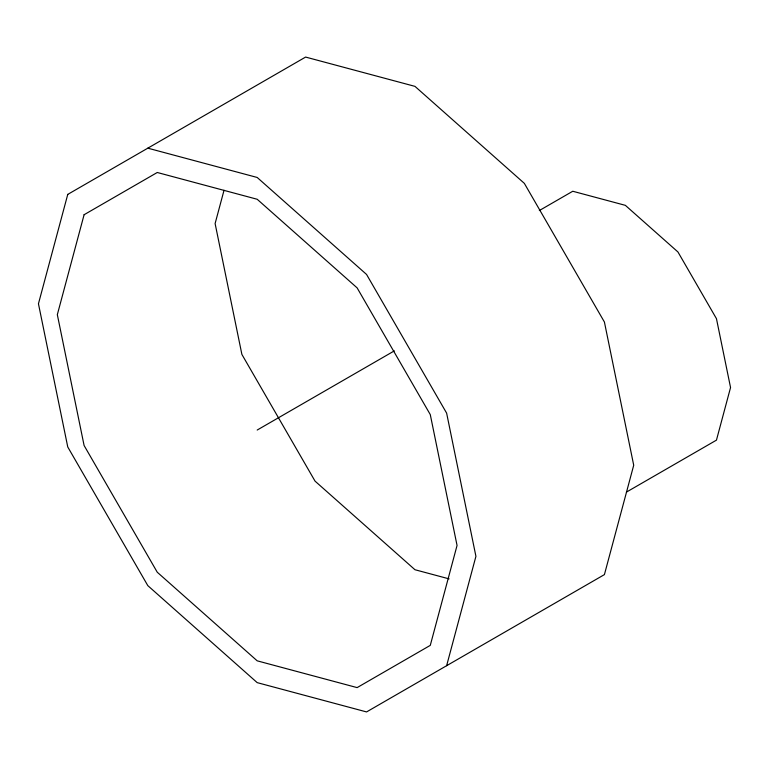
<?xml version="1.0" encoding="UTF-8"?>
<svg xmlns="http://www.w3.org/2000/svg" width="769" height="769" viewBox="0 0 769 769"><rect width="100%" height="100%" fill="white"/><g stroke="black" fill="none" stroke-linecap="round" stroke-linejoin="round"><path stroke-width="1.15" d="M224.039 190.251L215.109 223.558L241.889 354.413L315.04 481.125L414.972 569.733L449.096 578.874M446.626 665.704L475.924 556.333L446.626 413.126L366.563 274.456L257.192 177.466L147.821 148.167M539.329 210.552L572.761 191.25L625.36 205.342L677.95 251.982L716.458 318.674L730.55 387.538L716.458 440.137L626.389 492.131M257.192 430.044L394.324 350.875M67.759 194.394L38.45 303.765L67.759 446.972L147.821 585.642L257.192 682.632L366.563 711.931L604.415 574.606L633.714 465.235L604.415 322.028L524.343 183.358L414.972 86.368L305.61 57.069L67.759 194.394M84.1 214.724L57.329 314.656L84.1 445.511L157.261 572.223L257.192 660.831L357.124 687.611L430.275 645.374L457.055 545.442L430.275 414.587L357.124 287.875L257.192 199.267L157.261 172.487L84.1 214.724"/></g></svg>
